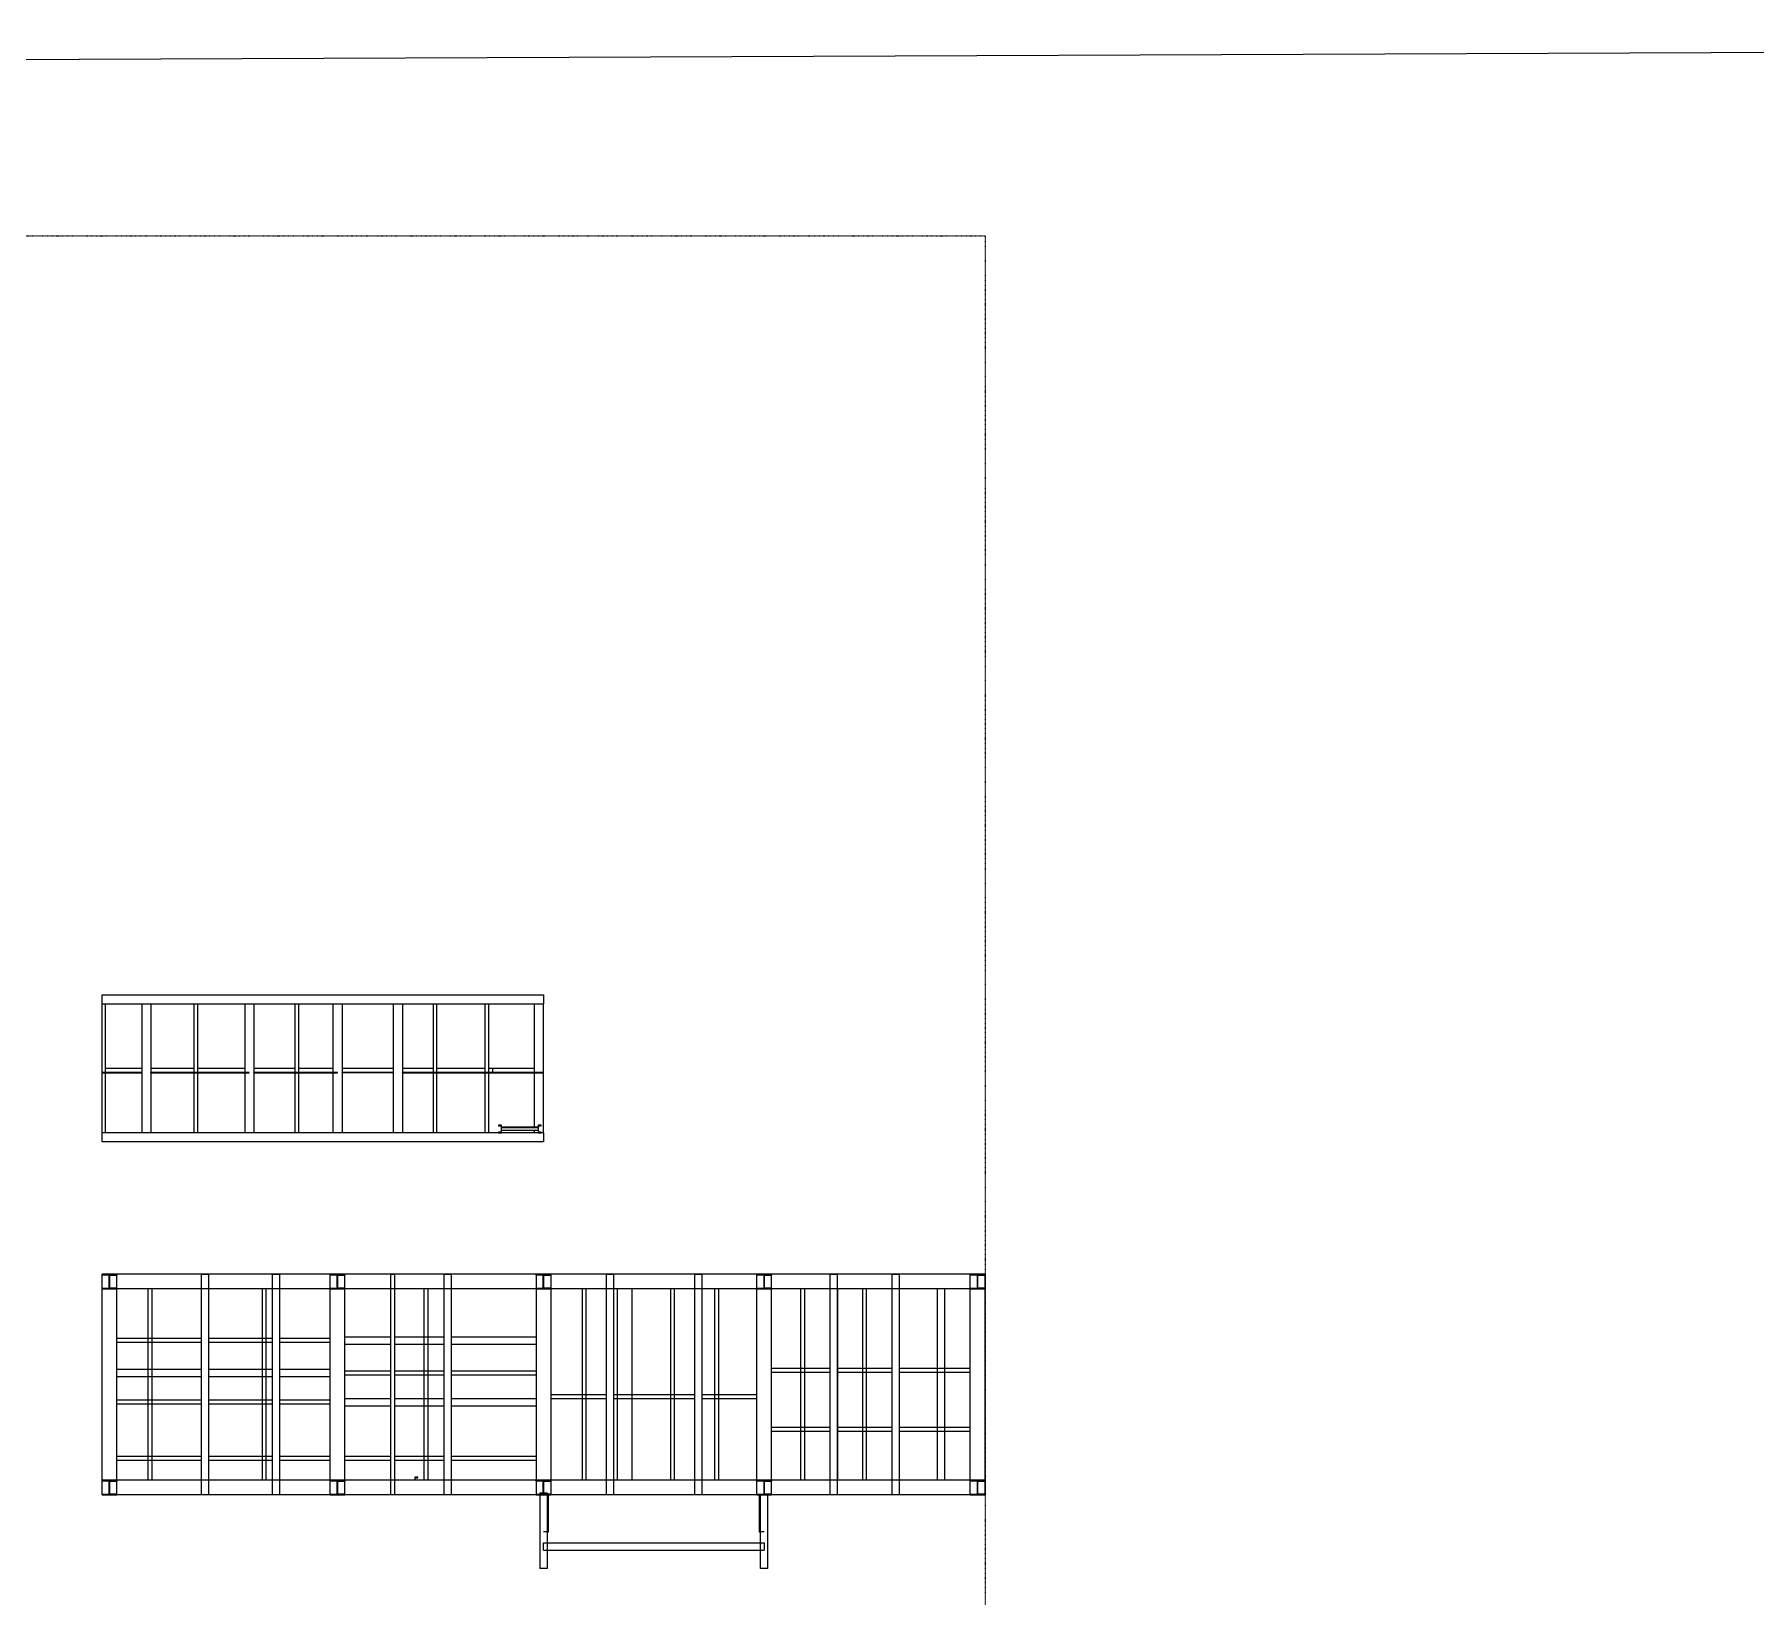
# Model space of a CAD drawing. Header units: inches. Extents: x 19 to 664121, y 34 to 210034.
# Drawn here: x 148070 to 170524, y 152838 to 173222 of the extents above; entities that cross this region are included whole.
import ezdxf

# ---------------------------------------------------------------- set-up
doc = ezdxf.new("R2010")
doc.units = ezdxf.units.IN
doc.header["$MEASUREMENT"] = 0
doc.linetypes.add('DIVIDE2', pattern=[0.625, 0.25, -0.125, 0, -0.125, 0, -0.125])
doc.layers.add('CABLEROUTEALL-EMBED 1_DWG$0$DwgTemplate', color=7, linetype='Continuous')
doc.layers.add('Layout', color=6, linetype='Continuous', lineweight=20)

msp = doc.modelspace()

# ---------------------------------------------------------------- linework, layer by layer
at = {"layer": 'CABLEROUTEALL-EMBED 1_DWG$0$DwgTemplate', "color": 252, "linetype": 'Continuous'}
for p, q in [((148952.46, 160691.47), (154711.81, 160691.47)), ((148952.46, 160572.44), (148952.46, 160691.47)), ((148952.46, 160572.44), (148998.53, 160572.44)), ((148952.46, 158890.71), (148952.46, 160572.44)), ((148952.46, 160572.44), (154711.81, 160572.44)), ((148998.53, 158890.71), (148998.53, 160572.44)), ((149468.88, 160572.44), (149468.88, 158890.71)), ((149468.88, 160572.44), (149587.91, 160572.44)), ((149587.91, 160572.44), (149587.91, 158890.71)), ((150154.24, 160572.44), (150200.32, 160572.44)), ((150154.24, 158890.71), (150154.24, 160572.44)), ((150200.32, 158890.71), (150200.32, 160572.44)), ((150812.73, 160572.44), (150931.76, 160572.44)), ((150812.73, 160572.44), (150812.73, 158890.71)), ((150931.76, 160572.44), (150931.76, 158890.71)), ((151467.38, 160572.44), (151513.45, 160572.44)), ((151467.38, 160572.44), (151467.38, 158890.71)), ((151513.45, 160572.44), (151513.45, 158890.71)), ((151964.6, 160572.44), (151964.6, 158890.71)), ((151964.6, 160572.44), (152083.63, 160572.44)), ((152083.63, 160572.44), (152083.63, 158890.71)), ((152751.71, 160572.44), (152870.74, 160572.44)), ((152751.71, 160572.44), (152751.71, 158890.71)), ((152870.74, 160572.44), (152870.74, 158890.71)), ((153273.89, 160572.44), (153319.97, 160572.44)), ((153273.89, 158890.71), (153273.89, 160572.44)), ((153319.97, 158890.71), (153319.97, 160572.44)), ((153945.82, 160572.44), (153945.82, 158890.71)), ((153945.82, 160572.44), (153991.89, 160572.44)), ((153991.89, 160572.44), (153991.89, 158890.71)), ((154592.78, 160572.44), (154711.81, 160572.44)), ((154592.78, 158967.17), (154592.78, 160572.44)), ((154711.81, 160691.47), (154711.81, 160572.44)), ((154711.81, 158890.71), (154711.81, 160572.44)), ((149468.88, 159676.86), (148952.46, 159676.86)), ((148952.46, 159676.86), (148952.46, 159671.1)), ((148952.46, 159671.1), (149468.88, 159671.1)), ((148998.53, 159731.58), (149468.88, 159731.58)), ((149468.88, 159676.86), (149468.88, 159671.1)), ((149587.91, 159731.58), (150154.24, 159731.58)), ((149587.91, 159671.1), (149587.91, 159676.86)), ((150872.24, 159676.86), (149587.91, 159676.86)), ((149587.91, 159671.1), (150872.24, 159671.1)), ((150200.32, 159731.58), (150812.73, 159731.58)), ((150872.24, 159671.1), (150872.24, 159676.86)), ((150931.76, 159731.58), (151467.38, 159731.58)), ((150931.76, 159671.1), (150931.76, 159676.86)), ((152024.11, 159676.86), (150931.76, 159676.86)), ((150931.76, 159671.1), (152024.11, 159671.1)), ((151513.45, 159731.58), (151964.6, 159731.58)), ((152024.11, 159671.1), (152024.11, 159676.86)), ((152083.63, 159731.58), (152751.71, 159731.58)), ((152083.63, 159671.1), (152083.63, 159676.86)), ((152751.71, 159676.86), (152083.63, 159676.86)), ((152751.71, 159671.1), (152083.63, 159671.1)), ((152751.71, 159676.86), (152751.71, 159671.1)), ((152870.74, 159731.58), (153273.89, 159731.58)), ((152870.74, 159671.1), (152870.74, 159676.86)), ((154711.81, 159676.86), (152870.74, 159676.86)), ((152870.74, 159671.1), (154711.81, 159671.1)), ((153319.97, 159731.58), (153945.82, 159731.58)), ((153991.89, 159731.58), (154592.78, 159731.58)), ((153991.89, 159731.58), (154048.73, 159731.58)), ((154048.73, 159676.86), (153991.89, 159676.86)), ((153991.89, 159671.1), (153991.89, 159676.86)), ((153991.89, 159671.1), (154048.73, 159671.1)), ((154048.73, 159676.86), (154048.73, 159731.58)), ((154048.73, 159671.1), (154048.73, 159676.86)), ((154711.81, 159671.1), (154711.81, 159676.86)), ((154161.75, 158987.14), (154123.22, 158987.14)), ((154123.22, 158987.14), (154123.22, 158979.92)), ((154123.22, 158979.92), (154158.7, 158979.92)), ((154158.7, 158979.92), (154158.7, 158896.83)), ((154161.75, 158889.61), (154161.75, 158987.14)), ((154641.69, 158987.14), (154641.69, 158889.61)), ((154680.21, 158987.14), (154641.69, 158987.14)), ((154644.74, 158979.92), (154680.21, 158979.92)), ((154644.74, 158896.83), (154644.74, 158979.92)), ((154680.21, 158979.92), (154680.21, 158987.14)), ((154123.22, 158890.71), (148952.46, 158890.71)), ((148952.46, 158771.69), (148952.46, 158890.71)), ((148998.53, 158890.71), (148952.46, 158890.71)), ((154711.81, 158771.69), (148952.46, 158771.69)), ((149587.91, 158890.71), (149468.88, 158890.71)), ((150200.32, 158890.71), (150154.24, 158890.71)), ((150931.76, 158890.71), (150812.73, 158890.71)), ((151513.45, 158890.71), (151467.38, 158890.71)), ((152083.63, 158890.71), (151964.6, 158890.71)), ((152870.74, 158890.71), (152751.71, 158890.71)), ((153319.97, 158890.71), (153273.89, 158890.71)), ((153991.89, 158890.71), (153945.82, 158890.71)), ((154123.22, 158896.83), (154123.22, 158889.61)), ((154158.7, 158896.83), (154123.22, 158896.83)), ((154123.22, 158889.61), (154161.75, 158889.61)), ((154161.75, 158967.17), (154641.69, 158967.17)), ((154161.75, 158956.93), (154641.69, 158956.93)), ((154641.69, 158918.41), (154161.75, 158918.41)), ((154641.69, 158890.71), (154161.75, 158890.71)), ((154592.78, 158890.71), (154592.78, 158918.41)), ((154641.69, 158890.71), (154592.78, 158890.71)), ((154641.69, 158889.61), (154680.21, 158889.61)), ((154680.21, 158896.83), (154644.74, 158896.83)), ((154680.21, 158889.61), (154680.21, 158896.83)), ((154711.81, 158890.71), (154680.21, 158890.71)), ((154711.81, 158890.71), (154680.21, 158890.71)), ((154711.81, 158890.71), (154711.81, 158771.69)), ((148952.46, 157032.36), (148952.46, 157043.88)), ((148952.46, 157043.88), (149144.44, 157043.88)), ((148952.46, 156851.9), (148952.46, 157043.88)), ((160471.16, 157043.88), (148952.46, 157043.88)), ((148952.46, 154164.2), (148952.46, 157043.88)), ((148952.46, 157043.88), (149144.44, 157043.88)), ((149044.61, 157032.36), (148952.46, 157032.36)), ((149044.61, 156863.42), (149044.61, 157032.36)), ((149052.29, 157032.36), (149144.44, 157032.36)), ((149052.29, 156863.42), (149052.29, 157032.36)), ((149144.44, 157043.88), (149144.44, 157032.36)), ((149144.44, 154164.2), (149144.44, 157043.88)), ((150248.31, 154164.2), (150248.31, 157043.88)), ((150248.31, 157043.88), (150344.3, 157043.88)), ((150344.3, 154164.2), (150344.3, 157043.88)), ((151169.81, 157043.88), (151265.8, 157043.88)), ((151169.81, 157043.88), (151169.81, 154164.2)), ((151265.8, 157043.88), (151265.8, 154164.2)), ((151928.12, 157043.88), (152120.1, 157043.88)), ((151928.12, 154164.2), (151928.12, 157043.88)), ((151928.12, 157043.88), (152120.1, 157043.88)), ((151928.12, 157032.36), (151928.12, 157043.88)), ((152020.27, 157032.36), (151928.12, 157032.36)), ((152020.27, 156863.42), (152020.27, 157032.36)), ((152027.95, 156863.42), (152027.95, 157032.36)), ((152027.95, 157032.36), (152120.1, 157032.36)), ((152120.1, 154164.2), (152120.1, 157043.88)), ((152120.1, 157043.88), (152120.1, 157032.36)), ((152718.59, 154164.2), (152718.59, 157043.88)), ((152718.59, 157043.88), (152769.47, 157043.88)), ((152769.47, 154164.2), (152769.47, 157043.88)), ((153415.96, 154164.2), (153415.96, 157043.88)), ((153415.96, 157043.88), (153511.95, 157043.88)), ((153511.95, 154164.2), (153511.95, 157043.88)), ((154615.82, 157043.88), (154615.82, 154164.2)), ((154615.82, 157043.88), (154807.8, 157043.88)), ((154615.82, 157043.88), (154807.8, 157043.88)), ((154615.82, 157032.36), (154615.82, 157043.88)), ((154707.97, 157032.36), (154615.82, 157032.36)), ((154707.97, 156863.42), (154707.97, 157032.36)), ((154715.65, 157032.36), (154807.8, 157032.36)), ((154715.65, 156863.42), (154715.65, 157032.36)), ((154807.8, 157043.88), (154807.8, 154164.2)), ((154807.8, 157043.88), (154807.8, 157032.36)), ((155527.72, 157043.88), (155623.71, 157043.88)), ((155527.72, 157043.88), (155527.72, 154164.2)), ((155623.71, 157043.88), (155623.71, 154164.2)), ((156679.59, 157043.88), (156775.58, 157043.88)), ((156679.59, 157043.88), (156679.59, 154164.2)), ((156775.58, 157043.88), (156775.58, 154164.2)), ((157495.5, 157032.36), (157495.5, 157043.88)), ((157495.5, 157043.88), (157687.48, 157043.88)), ((157495.5, 154164.2), (157495.5, 157043.88)), ((157495.5, 157043.88), (157687.48, 157043.88)), ((157587.65, 157032.36), (157495.5, 157032.36)), ((157587.65, 156863.42), (157587.65, 157032.36)), ((157595.33, 157032.36), (157687.48, 157032.36)), ((157595.33, 156863.42), (157595.33, 157032.36)), ((157687.48, 157043.88), (157687.48, 157032.36)), ((157687.48, 154164.2), (157687.48, 157043.88)), ((158445.79, 157043.88), (158445.79, 154164.2)), ((158445.79, 157043.88), (158541.78, 157043.88)), ((158541.78, 157043.88), (158541.78, 154164.2)), ((159256.9, 157043.88), (159256.9, 154164.2)), ((159256.9, 157043.88), (159352.89, 157043.88)), ((159352.89, 157043.88), (159352.89, 154164.2)), ((160279.18, 154164.2), (160279.18, 157043.88)), ((160279.18, 157043.88), (160471.16, 157043.88)), ((160279.18, 157032.36), (160279.18, 157043.88)), ((160279.18, 157043.88), (160471.16, 157043.88)), ((160371.33, 157032.36), (160279.18, 157032.36)), ((160371.33, 156863.42), (160371.33, 157032.36)), ((160379.01, 157032.36), (160471.16, 157032.36)), ((160379.01, 156863.42), (160379.01, 157032.36)), ((160471.16, 154164.2), (160471.16, 157043.88)), ((160471.16, 157043.88), (160471.16, 156851.9)), ((160471.16, 157043.88), (160471.16, 157032.36)), ((148952.46, 156863.42), (149044.61, 156863.42)), ((148952.46, 156863.42), (148952.46, 156851.9)), ((148952.46, 156851.9), (149144.44, 156851.9)), ((160471.16, 156851.9), (148952.46, 156851.9)), ((149144.44, 156863.42), (149052.29, 156863.42)), ((149144.44, 156851.9), (149144.44, 156863.42)), ((149550.95, 156851.9), (149550.95, 154356.18)), ((149601.83, 156851.9), (149601.83, 154356.18)), ((151038.78, 156851.9), (151038.78, 154356.18)), ((151089.66, 156851.9), (151089.66, 154356.18)), ((151928.12, 156863.42), (152020.27, 156863.42)), ((151928.12, 156863.42), (151928.12, 156851.9)), ((151928.12, 156851.9), (152120.1, 156851.9)), ((152120.1, 156863.42), (152027.95, 156863.42)), ((152120.1, 156851.9), (152120.1, 156863.42)), ((153150.55, 156851.9), (153150.55, 154356.18)), ((153201.42, 156851.9), (153201.42, 154356.18)), ((154615.82, 156863.42), (154615.82, 156851.9)), ((154615.82, 156863.42), (154707.97, 156863.42)), ((154615.82, 156851.9), (154807.8, 156851.9)), ((154807.8, 156863.42), (154715.65, 156863.42)), ((154807.8, 156851.9), (154807.8, 156863.42)), ((155214.31, 156851.9), (155214.31, 154356.18)), ((155265.19, 156851.9), (155265.19, 154356.18)), ((155671.7, 156851.9), (155671.7, 154356.18)), ((155863.68, 156851.9), (155863.68, 154356.18)), ((156366.18, 156851.9), (156366.18, 154356.18)), ((156417.06, 156851.9), (156417.06, 154356.18)), ((156942.12, 156851.9), (156942.12, 154356.18)), ((156992.99, 156851.9), (156992.99, 154356.18)), ((157495.5, 156863.42), (157587.65, 156863.42)), ((157495.5, 156863.42), (157495.5, 156851.9)), ((157495.5, 156851.9), (157687.48, 156851.9)), ((157687.48, 156863.42), (157595.33, 156863.42)), ((157687.48, 156851.9), (157687.48, 156863.42)), ((158065.19, 156851.9), (158065.19, 154356.18)), ((158116.07, 156851.9), (158116.07, 154356.18)), ((158546.58, 156851.9), (158546.58, 154356.18)), ((158871.5, 156851.9), (158871.5, 154356.18)), ((158922.38, 156851.9), (158922.38, 154356.18)), ((159847.23, 156851.9), (159847.23, 154356.18)), ((159943.22, 156851.9), (159943.22, 154356.18)), ((160279.18, 156863.42), (160279.18, 156851.9)), ((160279.18, 156863.42), (160371.33, 156863.42)), ((160279.18, 156851.9), (160471.16, 156851.9)), ((160471.16, 156863.42), (160379.01, 156863.42)), ((160471.16, 156851.9), (160471.16, 156863.42)), ((150248.31, 156205.41), (149144.44, 156205.41)), ((150248.31, 156154.54), (149144.44, 156154.54)), ((151169.81, 156205.41), (150344.3, 156205.41)), ((151169.81, 156154.54), (150344.3, 156154.54)), ((151928.12, 156205.41), (151265.8, 156205.41)), ((151928.12, 156154.54), (151265.8, 156154.54)), ((152120.1, 156227.97), (152718.59, 156227.97)), ((152120.1, 156131.98), (152718.59, 156131.98)), ((152769.47, 156227.97), (153415.96, 156227.97)), ((152769.47, 156131.98), (153415.96, 156131.98)), ((153511.95, 156227.97), (154615.82, 156227.97)), ((153511.95, 156131.98), (154615.82, 156131.98)), ((149144.44, 155805.62), (150248.31, 155805.62)), ((149144.44, 155709.63), (150248.31, 155709.63)), ((150344.3, 155805.62), (151169.81, 155805.62)), ((150344.3, 155709.63), (151169.81, 155709.63)), ((151265.8, 155805.62), (151928.12, 155805.62)), ((151265.8, 155709.63), (151928.12, 155709.63)), ((152120.1, 155783.06), (152718.59, 155783.06)), ((152120.1, 155732.19), (152718.59, 155732.19)), ((152769.47, 155783.06), (153415.96, 155783.06)), ((152769.47, 155732.19), (153415.96, 155732.19)), ((153511.95, 155783.06), (154615.82, 155783.06)), ((153511.95, 155732.19), (154615.82, 155732.19)), ((158445.79, 155811.86), (157687.48, 155811.86)), ((158445.79, 155760.98), (157687.48, 155760.98)), ((159256.9, 155811.86), (158541.78, 155811.86)), ((159256.9, 155760.98), (158541.78, 155760.98)), ((160279.18, 155811.86), (159352.89, 155811.86)), ((160279.18, 155760.98), (159352.89, 155760.98)), ((150248.31, 155399.11), (149144.44, 155399.11)), ((151169.81, 155399.11), (150344.3, 155399.11)), ((151928.12, 155399.11), (151265.8, 155399.11)), ((152120.1, 155421.66), (152718.59, 155421.66)), ((152769.47, 155421.66), (153415.96, 155421.66)), ((153511.95, 155421.66), (154615.82, 155421.66)), ((155527.72, 155471.1), (154807.8, 155471.1)), ((155527.72, 155420.22), (154807.8, 155420.22)), ((156679.59, 155471.1), (155623.71, 155471.1)), ((156679.59, 155420.22), (155623.71, 155420.22)), ((157495.5, 155471.1), (156775.58, 155471.1)), ((157495.5, 155420.22), (156775.58, 155420.22)), ((150248.31, 155348.23), (149144.44, 155348.23)), ((151169.81, 155348.23), (150344.3, 155348.23)), ((151928.12, 155348.23), (151265.8, 155348.23)), ((152120.1, 155325.67), (152718.59, 155325.67)), ((152769.47, 155325.67), (153415.96, 155325.67)), ((153511.95, 155325.67), (154615.82, 155325.67)), ((158445.79, 155043.95), (157687.48, 155043.95)), ((158445.79, 154993.07), (157687.48, 154993.07)), ((159256.9, 155043.95), (158541.78, 155043.95)), ((159256.9, 154993.07), (158541.78, 154993.07)), ((160279.18, 155043.95), (159352.89, 155043.95)), ((160279.18, 154993.07), (159352.89, 154993.07)), ((149144.44, 154669.59), (150248.31, 154669.59)), ((149144.44, 154618.71), (150248.31, 154618.71)), ((150344.3, 154669.59), (151169.81, 154669.59)), ((150344.3, 154618.71), (151169.81, 154618.71)), ((151265.8, 154669.59), (151928.12, 154669.59)), ((151265.8, 154618.71), (151928.12, 154618.71)), ((152120.1, 154669.59), (152718.59, 154669.59)), ((152120.1, 154618.71), (152718.59, 154618.71)), ((152769.47, 154669.59), (153415.96, 154669.59)), ((152769.47, 154618.71), (153415.96, 154618.71)), ((153511.95, 154669.59), (154615.82, 154669.59)), ((153511.95, 154618.71), (154615.82, 154618.71)), ((160471.16, 154356.18), (148952.46, 154356.18)), ((148952.46, 154164.2), (148952.46, 154356.18)), ((148952.46, 154356.18), (149144.44, 154356.18)), ((148952.46, 154344.66), (148952.46, 154356.18)), ((149044.61, 154344.66), (148952.46, 154344.66)), ((149044.61, 154175.72), (149044.61, 154344.66)), ((149052.29, 154344.66), (149144.44, 154344.66)), ((149052.29, 154175.72), (149052.29, 154344.66)), ((149144.44, 154356.18), (149144.44, 154344.66)), ((151928.12, 154356.18), (152120.1, 154356.18)), ((151928.12, 154344.66), (151928.12, 154356.18)), ((152020.27, 154344.66), (151928.12, 154344.66)), ((152020.27, 154175.72), (152020.27, 154344.66)), ((152027.95, 154175.72), (152027.95, 154344.66)), ((152027.95, 154344.66), (152120.1, 154344.66)), ((152120.1, 154356.18), (152120.1, 154344.66)), ((152718.59, 154356.62), (152127.22, 154356.62)), ((152127.22, 154356.18), (152127.22, 154356.62)), ((153034.25, 154356.62), (152769.47, 154356.62)), ((153072.77, 154395.14), (153034.25, 154395.14)), ((153034.25, 154395.14), (153034.25, 154356.18)), ((153037.29, 154387.92), (153072.77, 154387.92)), ((153037.29, 154356.18), (153037.29, 154387.92)), ((153072.77, 154387.92), (153072.77, 154395.14)), ((154615.82, 154356.18), (154807.8, 154356.18)), ((154615.82, 154344.66), (154615.82, 154356.18)), ((154707.97, 154344.66), (154615.82, 154344.66)), ((154707.97, 154175.72), (154707.97, 154344.66)), ((154715.65, 154344.66), (154807.8, 154344.66)), ((154715.65, 154175.72), (154715.65, 154344.66)), ((154807.8, 154356.18), (154807.8, 154344.66)), ((157495.5, 154344.66), (157495.5, 154356.18)), ((157495.5, 154356.18), (157687.48, 154356.18)), ((157587.65, 154344.66), (157495.5, 154344.66)), ((157587.65, 154175.72), (157587.65, 154344.66)), ((157595.33, 154175.72), (157595.33, 154344.66)), ((157595.33, 154344.66), (157687.48, 154344.66)), ((157687.48, 154356.18), (157687.48, 154344.66)), ((160279.18, 154356.18), (160471.16, 154356.18)), ((160279.18, 154344.66), (160279.18, 154356.18)), ((160371.33, 154344.66), (160279.18, 154344.66)), ((160371.33, 154175.72), (160371.33, 154344.66)), ((160379.01, 154175.72), (160379.01, 154344.66)), ((160379.01, 154344.66), (160471.16, 154344.66)), ((160471.16, 154356.18), (160471.16, 154344.66)), ((160471.16, 154356.18), (160471.16, 154164.2)), ((148952.46, 154175.72), (148952.46, 154164.2)), ((148952.46, 154175.72), (149044.61, 154175.72)), ((160471.16, 154164.2), (148952.46, 154164.2)), ((149144.44, 154164.2), (148952.46, 154164.2)), ((148952.46, 154164.2), (149144.44, 154164.2)), ((149144.44, 154175.72), (149052.29, 154175.72)), ((149144.44, 154164.2), (149144.44, 154175.72)), ((150344.3, 154164.2), (150248.31, 154164.2)), ((151265.8, 154164.2), (151169.81, 154164.2)), ((151928.12, 154175.72), (151928.12, 154164.2)), ((151928.12, 154175.72), (152020.27, 154175.72)), ((151928.12, 154164.2), (152120.1, 154164.2)), ((152120.1, 154164.2), (151928.12, 154164.2)), ((152120.1, 154175.72), (152027.95, 154175.72)), ((152120.1, 154164.2), (152120.1, 154175.72)), ((152769.47, 154164.2), (152718.59, 154164.2)), ((153511.95, 154164.2), (153415.96, 154164.2)), ((154615.82, 154175.72), (154707.97, 154175.72)), ((154615.82, 154175.72), (154615.82, 154164.2)), ((154807.8, 154164.2), (154615.82, 154164.2)), ((154615.82, 154164.2), (154807.8, 154164.2)), ((154663.82, 154189.42), (154663.81, 153204.31)), ((154663.82, 154189.42), (154759.8, 154189.42)), ((154807.8, 154175.72), (154715.65, 154175.72)), ((154759.8, 154189.42), (154759.8, 153204.31)), ((154772.28, 154164.2), (154772.28, 153684.26)), ((154807.8, 154164.2), (154807.8, 154175.72)), ((155623.71, 154164.2), (155527.72, 154164.2)), ((156775.58, 154164.2), (156679.59, 154164.2)), ((157495.5, 154175.72), (157587.65, 154175.72)), ((157495.5, 154175.72), (157495.5, 154164.2)), ((157495.5, 154164.2), (157687.48, 154164.2)), ((157687.48, 154164.2), (157495.5, 154164.2)), ((157531.02, 153684.26), (157531.01, 154164.2)), ((157531.01, 154164.2), (157543.5, 154164.2)), ((157543.5, 154165.23), (157639.49, 154165.23)), ((157543.5, 153204.31), (157543.5, 154165.23)), ((157687.48, 154175.72), (157595.33, 154175.72)), ((157639.49, 153204.31), (157639.49, 154165.23)), ((157687.48, 154164.2), (157687.48, 154175.72)), ((158541.78, 154164.2), (158445.79, 154164.2)), ((159352.89, 154164.2), (159256.9, 154164.2)), ((160279.18, 154175.72), (160279.18, 154164.2)), ((160279.18, 154175.72), (160371.33, 154175.72)), ((160279.18, 154164.2), (160471.16, 154164.2)), ((160471.16, 154164.2), (160279.18, 154164.2)), ((160471.16, 154175.72), (160379.01, 154175.72)), ((160471.16, 154164.2), (160471.16, 154175.72)), ((154772.28, 153684.26), (154711.81, 153684.26)), ((154759.8, 153680.45), (154772.28, 153680.45)), ((154772.28, 153680.45), (154772.28, 153684.26)), ((157531.02, 153684.26), (157531.02, 153680.45)), ((157591.49, 153684.26), (157531.02, 153684.26)), ((157531.02, 153680.45), (157543.5, 153680.45)), ((154711.8, 153444.29), (154711.8, 153540.27)), ((154711.8, 153540.27), (157591.49, 153540.27)), ((154711.8, 153444.29), (157591.49, 153444.29)), ((157591.49, 153540.27), (157591.49, 153444.29)), ((154759.8, 153204.31), (154663.81, 153204.31)), ((157639.49, 153204.31), (157543.5, 153204.31))]:
    msp.add_line(p, q, dxfattribs=at)
at = {"layer": 'Layout', "color": 251, "linetype": 'DIVIDE2', "ltscale": 10}
msp.add_line((131673.57, 170592.19), (160473.57, 170592.19), dxfattribs=at)
at = {"layer": 'Layout', "color": 252, "linetype": 'DIVIDE2', "ltscale": 10}
msp.add_line((160473.57, 170592.19), (160473.57, 122592.19), dxfattribs=at)
msp.add_line((160473.57, 170592.19), (160473.57, 122592.19), dxfattribs=at)
at = {"layer": 'Layout', "color": 9, "lineweight": 20}
msp.add_lwpolyline([(18902.1, 87590.52), (13469.12, 172839.79), (129959.8, 172826.19), (172947.73, 172997.99), (207031.66, 172834.72), (208401.58, 182773.49), (223944.16, 178509.89), (221802.38, 121405.31), (221459.64, 109073.3), (221150.31, 102955.02), (220833.97, 91086.4), (220006.61, 60023.76, 0.00004995), (220006.6, 60023.56), (219631.69, 45841.21), (205262.96, 45972.55), (116139.84, 45687.94), (85617.91, 45960.42), (51842.67, 46431.24), (11520.09, 45199.19), (20037.85, 67196.93)], format="xyb", close=True, dxfattribs=at)

doc.saveas('drawing.dxf')
